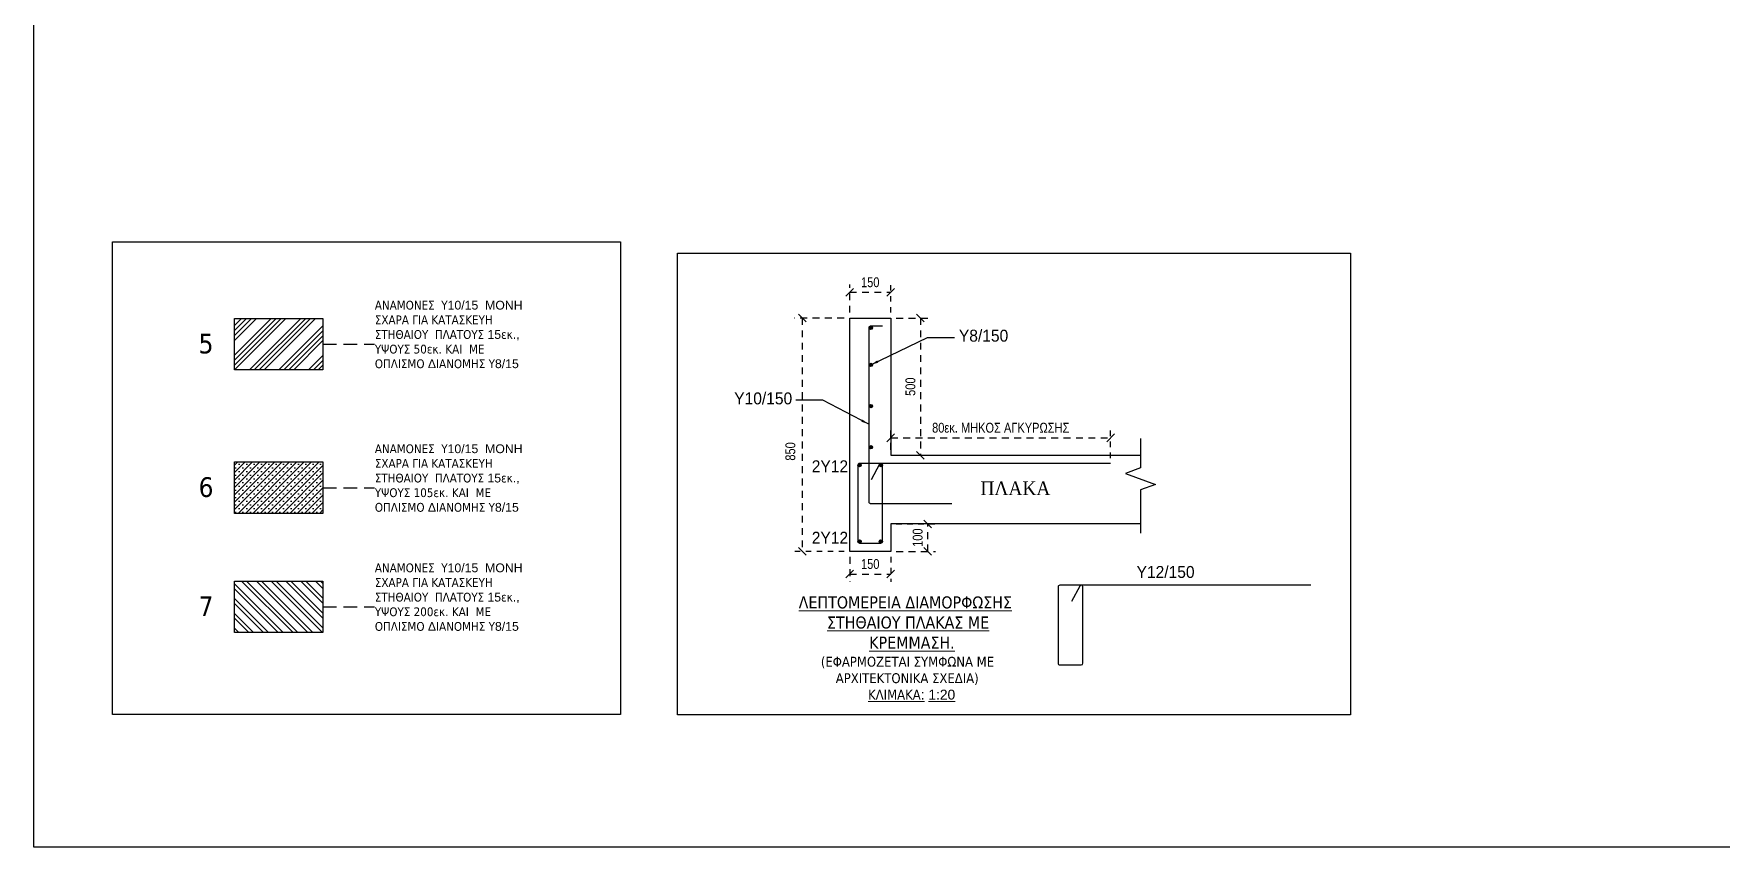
# Model space of a CAD drawing. Header units: millimetres. Extents: x -2171 to 1563, y -1758 to -1505.
# Drawn here: x 395.01 to 425.77, y -1630.29 to -1615.48 of the extents above; entities that cross this region are included whole.
import ezdxf

# ---------------------------------------------------------------- set-up
doc = ezdxf.new("R2010")
doc.units = ezdxf.units.MM
doc.header["$PDMODE"] = 32
for name, pattern in [('DASHDOT', [25.4, 12.7, -6.35, 0, -6.35]), ('DASHED2', [0.375, 0.25, -0.125]), ('HIDDEN', [0.375, 0.25, -0.125]), ('HIDDEN2', [0.1875, 0.125, -0.0625])]:
    doc.linetypes.add(name, pattern=pattern)
doc.layers.get('Defpoints').update_dxf_attribs({"color": 6})
for name, color, linetype in [('-S-AKSONES', 50, 'DASHDOT'), ('-S_TEXT', 3, 'Continuous'), ('Col_Det_0', 7, 'Continuous'), ('Col_Det_1', 7, 'Continuous'), ('Col_Det_Fill_1', 7, 'Continuous'), ('Geo_Beam_0', 94, 'Continuous'), ('Geo_Lines_3', 7, 'Continuous'), ('Rods_Slab_0', 7, 'Continuous'), ('SECTION', 94, 'Continuous'), ('Text_Col_-1', 7, 'Continuous')]:
    doc.layers.add(name, color=color, linetype=linetype)
doc.layers.add('A-ANNO-DIMS', color=1, linetype='Continuous', lineweight=9)
doc.styles.add('1-100', font='arial.ttf', dxfattribs={"width": 0.8})
doc.styles.add('S1Arl22_b_934_161', font='arial.ttf', dxfattribs={"width": 0.933629, "height": 0.002175})
doc.styles.add('S1TmsNwRmn11_b_934_161', font='times.ttf', dxfattribs={"width": 0.933629, "height": 0.001087})
doc.styles.get("Standard").update_dxf_attribs({"font": 'tahoma.ttf'})
doc.dimstyles.new('Copy of 1-100', dxfattribs={"dimtxt": 0.18, "dimasz": 0.14, "dimexe": 0.14, "dimexo": 0.1, "dimgap": 0.09, "dimtad": 1, "dimdec": 0, "dimlfac": 100, "dimrnd": 5, "dimzin": 5, "dimdsep": 46, "dimtxsty": '1-100', "dimblk": 'OBLIQUE', "dimcen": 0.09, "dimclrd": 1, "dimclre": 1, "dimclrt": 2, "dimadec": 0, "dimazin": 0, "dimtfac": 1, "dimtdec": 0, "dimtix": 1, "dimtmove": 2, "dimatfit": 3, "dimfxl": 5, "dimfxlon": 1, "dimtolj": 1, "dimtzin": 5, "dimarcsym": 0})
doc.dimstyles.new('dim 1-20', dxfattribs={"dimtxt": 0.18, "dimasz": 0.14, "dimexe": 0.14, "dimexo": 0.1, "dimgap": 0.09, "dimtad": 1, "dimdec": 0, "dimlfac": 200, "dimzin": 5, "dimdsep": 46, "dimtxsty": '1-100', "dimblk": 'OBLIQUE', "dimcen": 0.09, "dimclrd": 1, "dimclre": 1, "dimclrt": 2, "dimadec": 0, "dimazin": 0, "dimtfac": 1, "dimtdec": 0, "dimtix": 1, "dimtmove": 2, "dimatfit": 3, "dimldrblk": 'OBLIQUE', "dimfxl": 5, "dimfxlon": 1, "dimtolj": 1, "dimtzin": 5, "dimarcsym": 0})

# ---------------------------------------------------------------- blocks, each defined once
blk = doc.blocks.new('_Oblique')
at = {"color": 0, "linetype": 'ByBlock', "lineweight": -2}
blk.add_line((-0.5, -0.5), (0.5, 0.5), dxfattribs=at)
blk = doc.blocks.new('*D1560')
at = {"layer": 'A-ANNO-DIMS', "color": 1, "linetype": 'HIDDEN', "lineweight": -2, "ltscale": 0.5, "transparency": 16777216}
blk.add_line((409.785, -1620.655), (408.881, -1620.655), dxfattribs=at)
at = {"layer": 'A-ANNO-DIMS', "color": 1, "linetype": 'DASHED2', "lineweight": -2, "ltscale": 0.5, "transparency": 16777216}
blk.add_line((409.021, -1620.655), (409.021, -1624.905), dxfattribs=at)
at = {"layer": 'A-ANNO-DIMS', "color": 1, "linetype": 'HIDDEN2', "lineweight": -2, "ltscale": 0.5, "transparency": 16777216}
blk.add_line((409.785, -1624.905), (408.881, -1624.905), dxfattribs=at)
at = {"layer": 'Defpoints', "color": 0, "linetype": 'Continuous', "ltscale": 0.5, "transparency": 16777216}
for p in [(409.885, -1620.655), (409.021, -1624.905), (409.885, -1624.905)]:
    blk.add_point(p, dxfattribs=at)
at = {"layer": 'A-ANNO-DIMS', "color": 1, "linetype": 'Continuous', "lineweight": -2, "ltscale": 0.5, "transparency": 16777216, "xscale": 0.14, "yscale": 0.14, "zscale": 0.14}
for p, rotation in [((409.021, -1620.655), 90), ((409.021, -1624.905), 270)]:
    blk.add_blockref('_Oblique', p, dxfattribs=dict(at, rotation=rotation))
at = {"layer": 'A-ANNO-DIMS', "color": 2, "linetype": 'Continuous', "ltscale": 0.5, "transparency": 16777216, "insert": (408.805, -1623.085), "char_height": 0.18, "attachment_point": 5, "rotation": 90, "style": '1-100'}
blk.add_mtext('\\A1;850', dxfattribs=at)
blk = doc.blocks.new('*D1561')
at = {"layer": 'A-ANNO-DIMS', "color": 1, "linetype": 'HIDDEN', "lineweight": -2, "ltscale": 0.5, "transparency": 16777216}
blk.add_line((409.885, -1625.005), (409.885, -1625.458), dxfattribs=at)
at = {"layer": 'A-ANNO-DIMS', "color": 1, "linetype": 'HIDDEN2', "lineweight": -2, "ltscale": 0.5, "transparency": 16777216}
blk.add_line((410.635, -1625.005), (410.635, -1625.458), dxfattribs=at)
at = {"layer": 'A-ANNO-DIMS', "color": 1, "linetype": 'DASHED2', "lineweight": -2, "ltscale": 0.5, "transparency": 16777216}
blk.add_line((409.885, -1625.318), (410.635, -1625.318), dxfattribs=at)
at = {"layer": 'Defpoints', "color": 0, "linetype": 'Continuous', "ltscale": 0.5, "transparency": 16777216}
for p in [(409.885, -1624.905), (410.635, -1624.905), (410.635, -1625.318)]:
    blk.add_point(p, dxfattribs=at)
at = {"layer": 'A-ANNO-DIMS', "color": 1, "linetype": 'Continuous', "lineweight": -2, "ltscale": 0.5, "transparency": 16777216, "xscale": 0.14, "yscale": 0.14, "zscale": 0.14, "rotation": 180}
blk.add_blockref('_Oblique', (409.885, -1625.318), dxfattribs=at)
at = {"layer": 'A-ANNO-DIMS', "color": 1, "linetype": 'Continuous', "lineweight": -2, "ltscale": 0.5, "transparency": 16777216, "xscale": 0.14, "yscale": 0.14, "zscale": 0.14}
blk.add_blockref('_Oblique', (410.635, -1625.318), dxfattribs=at)
at = {"layer": 'A-ANNO-DIMS', "color": 2, "linetype": 'Continuous', "ltscale": 0.5, "transparency": 16777216, "insert": (410.26, -1625.136), "char_height": 0.18, "attachment_point": 5, "style": '1-100'}
blk.add_mtext('\\A1;150', dxfattribs=at)
blk = doc.blocks.new('*D1562')
at = {"layer": 'A-ANNO-DIMS', "color": 1, "linetype": 'HIDDEN', "lineweight": -2, "ltscale": 0.5, "transparency": 16777216}
blk.add_line((409.885, -1620.555), (409.885, -1620.046), dxfattribs=at)
at = {"layer": 'A-ANNO-DIMS', "color": 1, "linetype": 'DASHED2', "lineweight": -2, "ltscale": 0.5, "transparency": 16777216}
blk.add_line((409.885, -1620.186), (410.635, -1620.186), dxfattribs=at)
at = {"layer": 'A-ANNO-DIMS', "color": 1, "linetype": 'HIDDEN2', "lineweight": -2, "ltscale": 0.5, "transparency": 16777216}
blk.add_line((410.635, -1620.555), (410.635, -1620.046), dxfattribs=at)
at = {"layer": 'Defpoints', "color": 0, "linetype": 'Continuous', "ltscale": 0.5, "transparency": 16777216}
for p in [(410.635, -1620.186), (409.885, -1620.655), (410.635, -1620.655)]:
    blk.add_point(p, dxfattribs=at)
at = {"layer": 'A-ANNO-DIMS', "color": 1, "linetype": 'Continuous', "lineweight": -2, "ltscale": 0.5, "transparency": 16777216, "xscale": 0.14, "yscale": 0.14, "zscale": 0.14, "rotation": 180}
blk.add_blockref('_Oblique', (409.885, -1620.186), dxfattribs=at)
at = {"layer": 'A-ANNO-DIMS', "color": 1, "linetype": 'Continuous', "lineweight": -2, "ltscale": 0.5, "transparency": 16777216, "xscale": 0.14, "yscale": 0.14, "zscale": 0.14}
blk.add_blockref('_Oblique', (410.635, -1620.186), dxfattribs=at)
at = {"layer": 'A-ANNO-DIMS', "color": 2, "linetype": 'Continuous', "ltscale": 0.5, "transparency": 16777216, "insert": (410.26, -1620.004), "char_height": 0.18, "attachment_point": 5, "style": '1-100'}
blk.add_mtext('\\A1;150', dxfattribs=at)
blk = doc.blocks.new('*D1559')
at = {"layer": 'A-ANNO-DIMS', "color": 1, "linetype": 'HIDDEN', "lineweight": -2, "ltscale": 0.5, "transparency": 16777216}
blk.add_line((410.635, -1623.055), (410.635, -1622.697), dxfattribs=at)
at = {"layer": 'A-ANNO-DIMS', "color": 1, "linetype": 'DASHED2', "lineweight": -2, "ltscale": 0.5, "transparency": 16777216}
blk.add_line((410.635, -1622.837), (414.641, -1622.837), dxfattribs=at)
at = {"layer": 'A-ANNO-DIMS', "color": 1, "linetype": 'HIDDEN2', "lineweight": -2, "ltscale": 0.5, "transparency": 16777216}
blk.add_line((414.641, -1623.205), (414.641, -1622.697), dxfattribs=at)
at = {"layer": 'Defpoints', "color": 0, "linetype": 'Continuous', "ltscale": 0.5, "transparency": 16777216}
for p in [(414.641, -1622.837), (410.635, -1623.155), (414.641, -1623.305)]:
    blk.add_point(p, dxfattribs=at)
at = {"layer": 'A-ANNO-DIMS', "color": 1, "linetype": 'Continuous', "lineweight": -2, "ltscale": 0.5, "transparency": 16777216, "xscale": 0.14, "yscale": 0.14, "zscale": 0.14, "rotation": 180}
blk.add_blockref('_Oblique', (410.635, -1622.837), dxfattribs=at)
at = {"layer": 'A-ANNO-DIMS', "color": 1, "linetype": 'Continuous', "lineweight": -2, "ltscale": 0.5, "transparency": 16777216, "xscale": 0.14, "yscale": 0.14, "zscale": 0.14}
blk.add_blockref('_Oblique', (414.641, -1622.837), dxfattribs=at)
at = {"layer": 'A-ANNO-DIMS', "color": 2, "linetype": 'Continuous', "ltscale": 0.5, "transparency": 16777216, "insert": (412.638, -1622.654), "char_height": 0.18, "attachment_point": 5, "style": '1-100'}
blk.add_mtext('\\A1;80εκ. ΜΗΚΟΣ ΑΓΚΥΡΩΣΗΣ', dxfattribs=at)
blk = doc.blocks.new('*D1563')
at = {"layer": 'A-ANNO-DIMS', "color": 1, "linetype": 'HIDDEN', "lineweight": -2, "ltscale": 0.5, "transparency": 16777216}
blk.add_line((410.735, -1620.655), (411.315, -1620.655), dxfattribs=at)
at = {"layer": 'A-ANNO-DIMS', "color": 1, "linetype": 'DASHED2', "lineweight": -2, "ltscale": 0.5, "transparency": 16777216}
blk.add_line((411.175, -1620.655), (411.175, -1623.155), dxfattribs=at)
at = {"layer": 'A-ANNO-DIMS', "color": 1, "linetype": 'HIDDEN2', "lineweight": -2, "ltscale": 0.5, "transparency": 16777216}
blk.add_line((410.735, -1623.155), (411.315, -1623.155), dxfattribs=at)
at = {"layer": 'Defpoints', "color": 0, "linetype": 'Continuous', "ltscale": 0.5, "transparency": 16777216}
for p in [(410.635, -1620.655), (410.635, -1623.155), (411.175, -1623.155)]:
    blk.add_point(p, dxfattribs=at)
at = {"layer": 'A-ANNO-DIMS', "color": 1, "linetype": 'Continuous', "lineweight": -2, "ltscale": 0.5, "transparency": 16777216, "xscale": 0.14, "yscale": 0.14, "zscale": 0.14}
for p, rotation in [((411.175, -1620.655), 90), ((411.175, -1623.155), 270)]:
    blk.add_blockref('_Oblique', p, dxfattribs=dict(at, rotation=rotation))
at = {"layer": 'A-ANNO-DIMS', "color": 2, "linetype": 'Continuous', "ltscale": 0.5, "transparency": 16777216, "insert": (410.993, -1621.905), "char_height": 0.18, "attachment_point": 5, "rotation": 90, "style": '1-100'}
blk.add_mtext('\\A1;500', dxfattribs=at)
blk = doc.blocks.new('*D1564')
at = {"layer": 'A-ANNO-DIMS', "color": 1, "linetype": 'HIDDEN2', "lineweight": -2, "ltscale": 0.5, "transparency": 16777216}
blk.add_line((410.735, -1624.405), (411.447, -1624.405), dxfattribs=at)
at = {"layer": 'A-ANNO-DIMS', "color": 1, "linetype": 'DASHED2', "lineweight": -2, "ltscale": 0.5, "transparency": 16777216}
blk.add_line((411.307, -1624.905), (411.307, -1624.405), dxfattribs=at)
at = {"layer": 'A-ANNO-DIMS', "color": 1, "linetype": 'HIDDEN', "lineweight": -2, "ltscale": 0.5, "transparency": 16777216}
blk.add_line((410.735, -1624.905), (411.447, -1624.905), dxfattribs=at)
at = {"layer": 'Defpoints', "color": 0, "linetype": 'Continuous', "ltscale": 0.5, "transparency": 16777216}
for p in [(410.635, -1624.405), (411.307, -1624.405), (410.635, -1624.905)]:
    blk.add_point(p, dxfattribs=at)
at = {"layer": 'A-ANNO-DIMS', "color": 1, "linetype": 'Continuous', "lineweight": -2, "ltscale": 0.5, "transparency": 16777216, "xscale": 0.14, "yscale": 0.14, "zscale": 0.14}
for p, rotation in [((411.307, -1624.405), 90), ((411.307, -1624.905), 270)]:
    blk.add_blockref('_Oblique', p, dxfattribs=dict(at, rotation=rotation))
at = {"layer": 'A-ANNO-DIMS', "color": 2, "linetype": 'Continuous', "ltscale": 0.5, "transparency": 16777216, "insert": (411.125, -1624.655), "char_height": 0.18, "attachment_point": 5, "rotation": 90, "style": '1-100'}
blk.add_mtext('\\A1;100', dxfattribs=at)

msp = doc.modelspace()

# ---------------------------------------------------------------- hatches: boundary and pattern name
at = {"layer": 'Geo_Beam_0', "linetype": 'Continuous', "ltscale": 0.5, "transparency": 33554687}
h = msp.add_hatch(dxfattribs=at)
h.set_pattern_fill('SACNCR', color=253, scale=0.04)
h.set_pattern_definition([(45, (-12.42284, 0), (-0.067351921, 0.067351921), []), (45, (-12.35549, 0), (-0.067351921, 0.067351921), [0, -0.09525])])
h.paths.add_polyline_path([(400.2846, -1624.2144), (400.2846, -1623.2772), (398.673, -1623.2772), (398.673, -1624.2144)])
at = {"layer": 'Geo_Lines_3', "linetype": 'Continuous', "ltscale": 0.5, "transparency": 33554572}
h = msp.add_hatch(dxfattribs=at)
h.set_pattern_fill('ANSI34', color=9, scale=0.02)
h.set_pattern_definition([(45, (2378.41598, 405.82766), (-0.269407684, 0.269407684), []), (45, (2378.50578, 405.82766), (-0.269407684, 0.269407684), []), (45, (2378.5956, 405.82766), (-0.269407684, 0.269407684), []), (45, (2378.6854, 405.82766), (-0.269407684, 0.269407684), [])])
h.paths.add_polyline_path([(400.2846, -1621.5992), (400.2846, -1620.662), (398.673, -1620.662), (398.673, -1621.5992)])
h = msp.add_hatch(dxfattribs=at)
h.set_pattern_fill('ANSI32', color=9, scale=0.02, angle=90)
h.set_pattern_definition([(135, (-12.42284, 0), (-0.134703842, -0.134703842), []), (135, (-12.42284, 0.0898), (-0.134703842, -0.134703842), [])])
h.paths.add_polyline_path([(400.2846, -1626.3837), (400.2846, -1625.4465), (398.673, -1625.4465), (398.673, -1626.3837)])

# ---------------------------------------------------------------- linework, layer by layer
at = {"layer": '-S-AKSONES', "linetype": 'HIDDEN'}
for p, q in [((400.2846, -1621.1306), (401.2238, -1621.1306)), ((400.2846, -1623.7458), (401.2238, -1623.7458)), ((400.2846, -1625.9151), (401.2238, -1625.9151))]:
    msp.add_line(p, q, dxfattribs=at)
at = {"layer": '-S_TEXT', "ltscale": 5}
for points in [[(395.0146, -1590.2497), (453.1621, -1590.2497), (453.1621, -1630.2944), (395.0146, -1630.2944)], [(396.4477, -1619.2662), (405.7092, -1619.2662), (405.7092, -1627.878), (396.4477, -1627.878)]]:
    msp.add_lwpolyline(points, close=True, dxfattribs=at)
at = {"layer": '-S_TEXT', "color": 3, "linetype": 'Continuous', "ltscale": 0.5}
msp.add_lwpolyline([(406.7473, -1619.4731), (419.0143, -1619.4731), (419.0143, -1627.8811), (406.7473, -1627.8811)], close=True, dxfattribs=at)
at = {"layer": '-S_TEXT', "color": 94}
for points in [[(398.673, -1620.662), (400.2846, -1620.662), (400.2846, -1621.5992), (398.673, -1621.5992)], [(398.673, -1623.2772), (400.2846, -1623.2772), (400.2846, -1624.2144), (398.673, -1624.2144)], [(398.673, -1625.4465), (400.2846, -1625.4465), (400.2846, -1626.3837), (398.673, -1626.3837)]]:
    msp.add_lwpolyline(points, close=True, dxfattribs=at)
at = {"layer": 'Col_Det_1', "ltscale": 0.5}
for centre in [(410.2709, -1620.8346), (410.2709, -1621.5077), (410.2709, -1622.2577), (410.2709, -1623.0077), (410.0654, -1623.3346), (410.4554, -1623.3339), (410.0654, -1624.7246), (410.4554, -1624.7246)]:
    msp.add_circle(centre, 0.03, dxfattribs=at)
at = {"layer": 'Col_Det_Fill_1', "ltscale": 0.5}
msp.add_lwpolyline([(410.4854, -1620.8046), (410.2614, -1620.8046, 0.4142136), (410.2314, -1620.8346), (410.2314, -1624.0008, 0.4142136), (410.2614, -1624.0308), (411.7467, -1624.0308)], format="xyb", dxfattribs=at)
at = {"layer": 'Col_Det_Fill_1', "color": 12, "const_width": 0.03}
for points in [[(410.2559, -1620.8346, 1), (410.2859, -1620.8346, 1)], [(410.2559, -1621.5077, 1), (410.2859, -1621.5077, 1)], [(410.2559, -1622.2577, 1), (410.2859, -1622.2577, 1)], [(410.2559, -1623.0077, 1), (410.2859, -1623.0077, 1)], [(410.0504, -1623.3346, 1), (410.0804, -1623.3346, 1)], [(410.4404, -1623.3339, 1), (410.4704, -1623.3339, 1)], [(410.0504, -1624.7246, 1), (410.0804, -1624.7246, 1)], [(410.4404, -1624.7246, 1), (410.4704, -1624.7246, 1)]]:
    msp.add_lwpolyline(points, format="xyb", close=True, dxfattribs=at)
at = {"layer": 'Rods_Slab_0', "ltscale": 0.5}
for points in [[(414.6412, -1623.3046), (410.0654, -1623.3046, 0.4142136), (410.0354, -1623.3346), (410.0354, -1624.7246, 0.4142136), (410.0654, -1624.7546), (410.4554, -1624.7546, 0.4142135), (410.4854, -1624.7246), (410.4854, -1623.3339, 0.7764902), (410.4291, -1623.3195), (410.276, -1623.5992)], [(418.2905, -1625.5231), (413.7147, -1625.5231, 0.4142136), (413.6847, -1625.5531), (413.6847, -1626.9431, 0.4142136), (413.7147, -1626.9731), (414.1047, -1626.9731, 0.4142135), (414.1347, -1626.9431), (414.1347, -1625.5524, 0.7764902), (414.0784, -1625.538), (413.9253, -1625.8178)]]:
    msp.add_lwpolyline(points, format="xyb", dxfattribs=at)
at = {"layer": 'SECTION', "color": 94, "linetype": 'Continuous', "ltscale": 0.5}
msp.add_lwpolyline([(415.1839, -1624.4046), (410.6354, -1624.4046), (410.6354, -1624.9046), (409.8854, -1624.9046), (409.8854, -1620.6546), (410.6354, -1620.6546), (410.6354, -1623.1546), (415.1839, -1623.1546)], dxfattribs=at)
at = {"layer": 'SECTION', "linetype": 'Continuous', "ltscale": 0.5}
msp.add_lwpolyline([(415.1839, -1622.8469), (415.1839, -1623.3842), (414.9092, -1623.4842), (415.4587, -1623.6842), (415.1839, -1623.7842), (415.1839, -1624.5714)], dxfattribs=at)

# ---------------------------------------------------------------- texts
at = {"layer": '-S_TEXT', "attachment_point": 1}
for s, width, insert, char_height in [('\\A1;ΑΝΑΜΟΝΕΣ  Υ{\\fArial|b0|i0|c186|p34;10/15  \\fArial|b0|i0|c161|p34;ΜΟΝΗ} ΣΧΑΡΑ ΓΙΑ ΚΑΤΑΣΚΕΥΗ{\\fArial|b0|i0|c186|p34; }ΣΤΗΘΑΙΟΥ  ΠΛΑΤΟΥΣ {\\fArial|b0|i0|c161|p34;1\\fArial|b0|i0|c186|p34;5}εκ{\\fArial|b0|i0|c186|p34;., }ΥΨΟΥΣ 50εκ{\\fArial|b0|i0|c186|p34;. }ΚΑΙ {\\fArial|b0|i0|c186|p34; }ΜΕ ΟΠΛΙΣΜΟ {\\fArial|b0|i0|c186|p34;Δ}ΙΑΝΟΜΗΣ Υ{\\fArial|b0|i0|c186|p34;8/15}', 2.695595, (401.2312, -1620.3407), 0.16), ('\\A1;5', 4.518418, (398.0196, -1620.9391), 0.36), ('\\A1;ΑΝΑΜΟΝΕΣ  Υ{\\fArial|b0|i0|c186|p34;10/15  \\fArial|b0|i0|c161|p34;ΜΟΝΗ} ΣΧΑΡΑ ΓΙΑ ΚΑΤΑΣΚΕΥΗ{\\fArial|b0|i0|c186|p34; }ΣΤΗΘΑΙΟΥ  ΠΛΑΤΟΥΣ {\\fArial|b0|i0|c161|p34;1\\fArial|b0|i0|c186|p34;5}εκ{\\fArial|b0|i0|c186|p34;., }ΥΨΟΥΣ 105εκ{\\fArial|b0|i0|c186|p34;. }ΚΑΙ {\\fArial|b0|i0|c186|p34; }ΜΕ ΟΠΛΙΣΜΟ {\\fArial|b0|i0|c186|p34;Δ}ΙΑΝΟΜΗΣ Υ{\\fArial|b0|i0|c186|p34;8/15}', 2.695595, (401.2312, -1622.9559), 0.16), ('\\A1;6', 4.518418, (398.0196, -1623.5543), 0.36), ('\\A1;ΑΝΑΜΟΝΕΣ  Υ{\\fArial|b0|i0|c186|p34;10/15  \\fArial|b0|i0|c161|p34;ΜΟΝΗ} ΣΧΑΡΑ ΓΙΑ ΚΑΤΑΣΚΕΥΗ{\\fArial|b0|i0|c186|p34; }ΣΤΗΘΑΙΟΥ  ΠΛΑΤΟΥΣ {\\fArial|b0|i0|c0|p34;15}εκ{\\fArial|b0|i0|c186|p34;., }ΥΨΟΥΣ 200εκ{\\fArial|b0|i0|c186|p34;. }ΚΑΙ {\\fArial|b0|i0|c186|p34; }ΜΕ ΟΠΛΙΣΜΟ {\\fArial|b0|i0|c186|p34;Δ}ΙΑΝΟΜΗΣ Υ{\\fArial|b0|i0|c186|p34;8/15}', 2.695595, (401.2312, -1625.1252), 0.16), ('\\A1;7', 4.518418, (398.0196, -1625.7236), 0.36)]:
    msp.add_mtext_dynamic_manual_height_columns(s, width=width, gutter_width=0.8, heights=[0], dxfattribs=dict(at, insert=insert, char_height=char_height))
at = {"layer": 'A-ANNO-DIMS', "color": 7, "linetype": 'Continuous', "insert": (408.7831, -1625.7244), "char_height": 0.2, "width": 4.491897, "attachment_point": 1}
msp.add_mtext('\\pi0.17287;{\\H1.1x;\\LΛΕΠΤΟΜΕΡΕΙΑ ΔΙΑΜΟΡΦΩΣΗΣ \\P\\pi0.68962;ΣΤΗΘΑΙΟΥ ΠΛΑΚΑΣ ΜΕ \\P\\pi1.458;ΚΡΕΜΜΑΣΗ.\\P\\pi0.57609;\\H0.81818x;\\l(ΕΦΑΡΜΟΖΕΤΑΙ ΣΥΜΦΩΝΑ ΜΕ \\P\\pi0.8485;ΑΡΧΙΤΕΚΤΟΝΙΚΑ ΣΧΕΔΙΑ) \\P\\pi1.4365;\\LΚΛΙΜΑΚΑ\\fArial|b0|i0|c186|p34;: 1:20}', dxfattribs=at)
at = {"layer": 'Col_Det_0', "color": 7, "style": 'S1Arl22_b_934_161', "width": 0.933629}
for s, p in [('Y8/150', (411.8759, -1621.0851)), ('Y10/150', (407.7808, -1622.2273)), ('2Y12', (409.1941, -1623.464)), ('2Y12', (409.1941, -1624.7657)), ('Y12/150', (415.1141, -1625.3891))]:
    msp.add_text(s, height=0.2175, dxfattribs=at).set_placement(p)
at = {"layer": 'Text_Col_-1', "color": 200, "style": 'S1TmsNwRmn11_b_934_161', "width": 0.933629}
msp.add_text('ΠΛΑΚΑ', height=0.25, dxfattribs=at).set_placement((412.2684, -1623.881))

# ---------------------------------------------------------------- dimensions: what is measured, and where the dimension line sits
at = {"layer": 'A-ANNO-DIMS', "color": 94, "linetype": 'Continuous', "ltscale": 0.5}
for base, p1, p2, picture, middle in [((410.6354, -1620.1857), (409.8854, -1620.6546), (410.6354, -1620.6546), '*D1562', (410.2604, -1620.0038)), ((410.6354, -1625.3177), (409.8854, -1624.9046), (410.6354, -1624.9046), '*D1561', (410.2604, -1625.1358))]:
    dim = msp.add_linear_dim(base=base, p1=p1, p2=p2, dimstyle='dim 1-20', dxfattribs=at)
    dim.commit()
    dim.dimension.update_dxf_attribs({"geometry": picture, "text_midpoint": middle})
dim = msp.add_linear_dim(base=(409.0212, -1624.9046), p1=(409.8854, -1620.6546), p2=(409.8854, -1624.9046), angle=90, dimstyle='dim 1-20', dxfattribs=at)
dim.commit()
dim.dimension.update_dxf_attribs({"geometry": '*D1560', "text_midpoint": (408.805, -1623.0851), "dimtype": 128})
for base, p1, p2, picture, middle in [((411.1748, -1623.1546), (410.6354, -1620.6546), (410.6354, -1623.1546), '*D1563', (410.9929, -1621.9046)), ((411.3066, -1624.4046), (410.6354, -1624.9046), (410.6354, -1624.4046), '*D1564', (411.1247, -1624.6546))]:
    dim = msp.add_linear_dim(base=base, p1=p1, p2=p2, angle=90, dimstyle='dim 1-20', dxfattribs=at)
    dim.commit()
    dim.dimension.update_dxf_attribs({"geometry": picture, "text_midpoint": middle})
dim = msp.add_linear_dim(base=(414.6412, -1622.8371), p1=(410.6354, -1623.1546), p2=(414.6412, -1623.3046), text='80εκ. ΜΗΚΟΣ ΑΓΚΥΡΩΣΗΣ', dimstyle='dim 1-20', dxfattribs=at)
dim.commit()
dim.dimension.update_dxf_attribs({"geometry": '*D1559', "text_midpoint": (412.6383, -1622.654)})

# ---------------------------------------------------------------- leaders
at = {"layer": 'Col_Det_Fill_1', "ltscale": 0.5}
for points in [[(410.2709, -1621.5077), (411.3046, -1621.0072), (411.7976, -1621.0072)], [(410.2314, -1622.5885), (409.3962, -1622.1494), (408.9033, -1622.1494)]]:
    msp.add_leader(points, dimstyle='Copy of 1-100', override={"dimgap": 0.09, "dimtad": 0}, dxfattribs=at)

doc.saveas('drawing.dxf')
